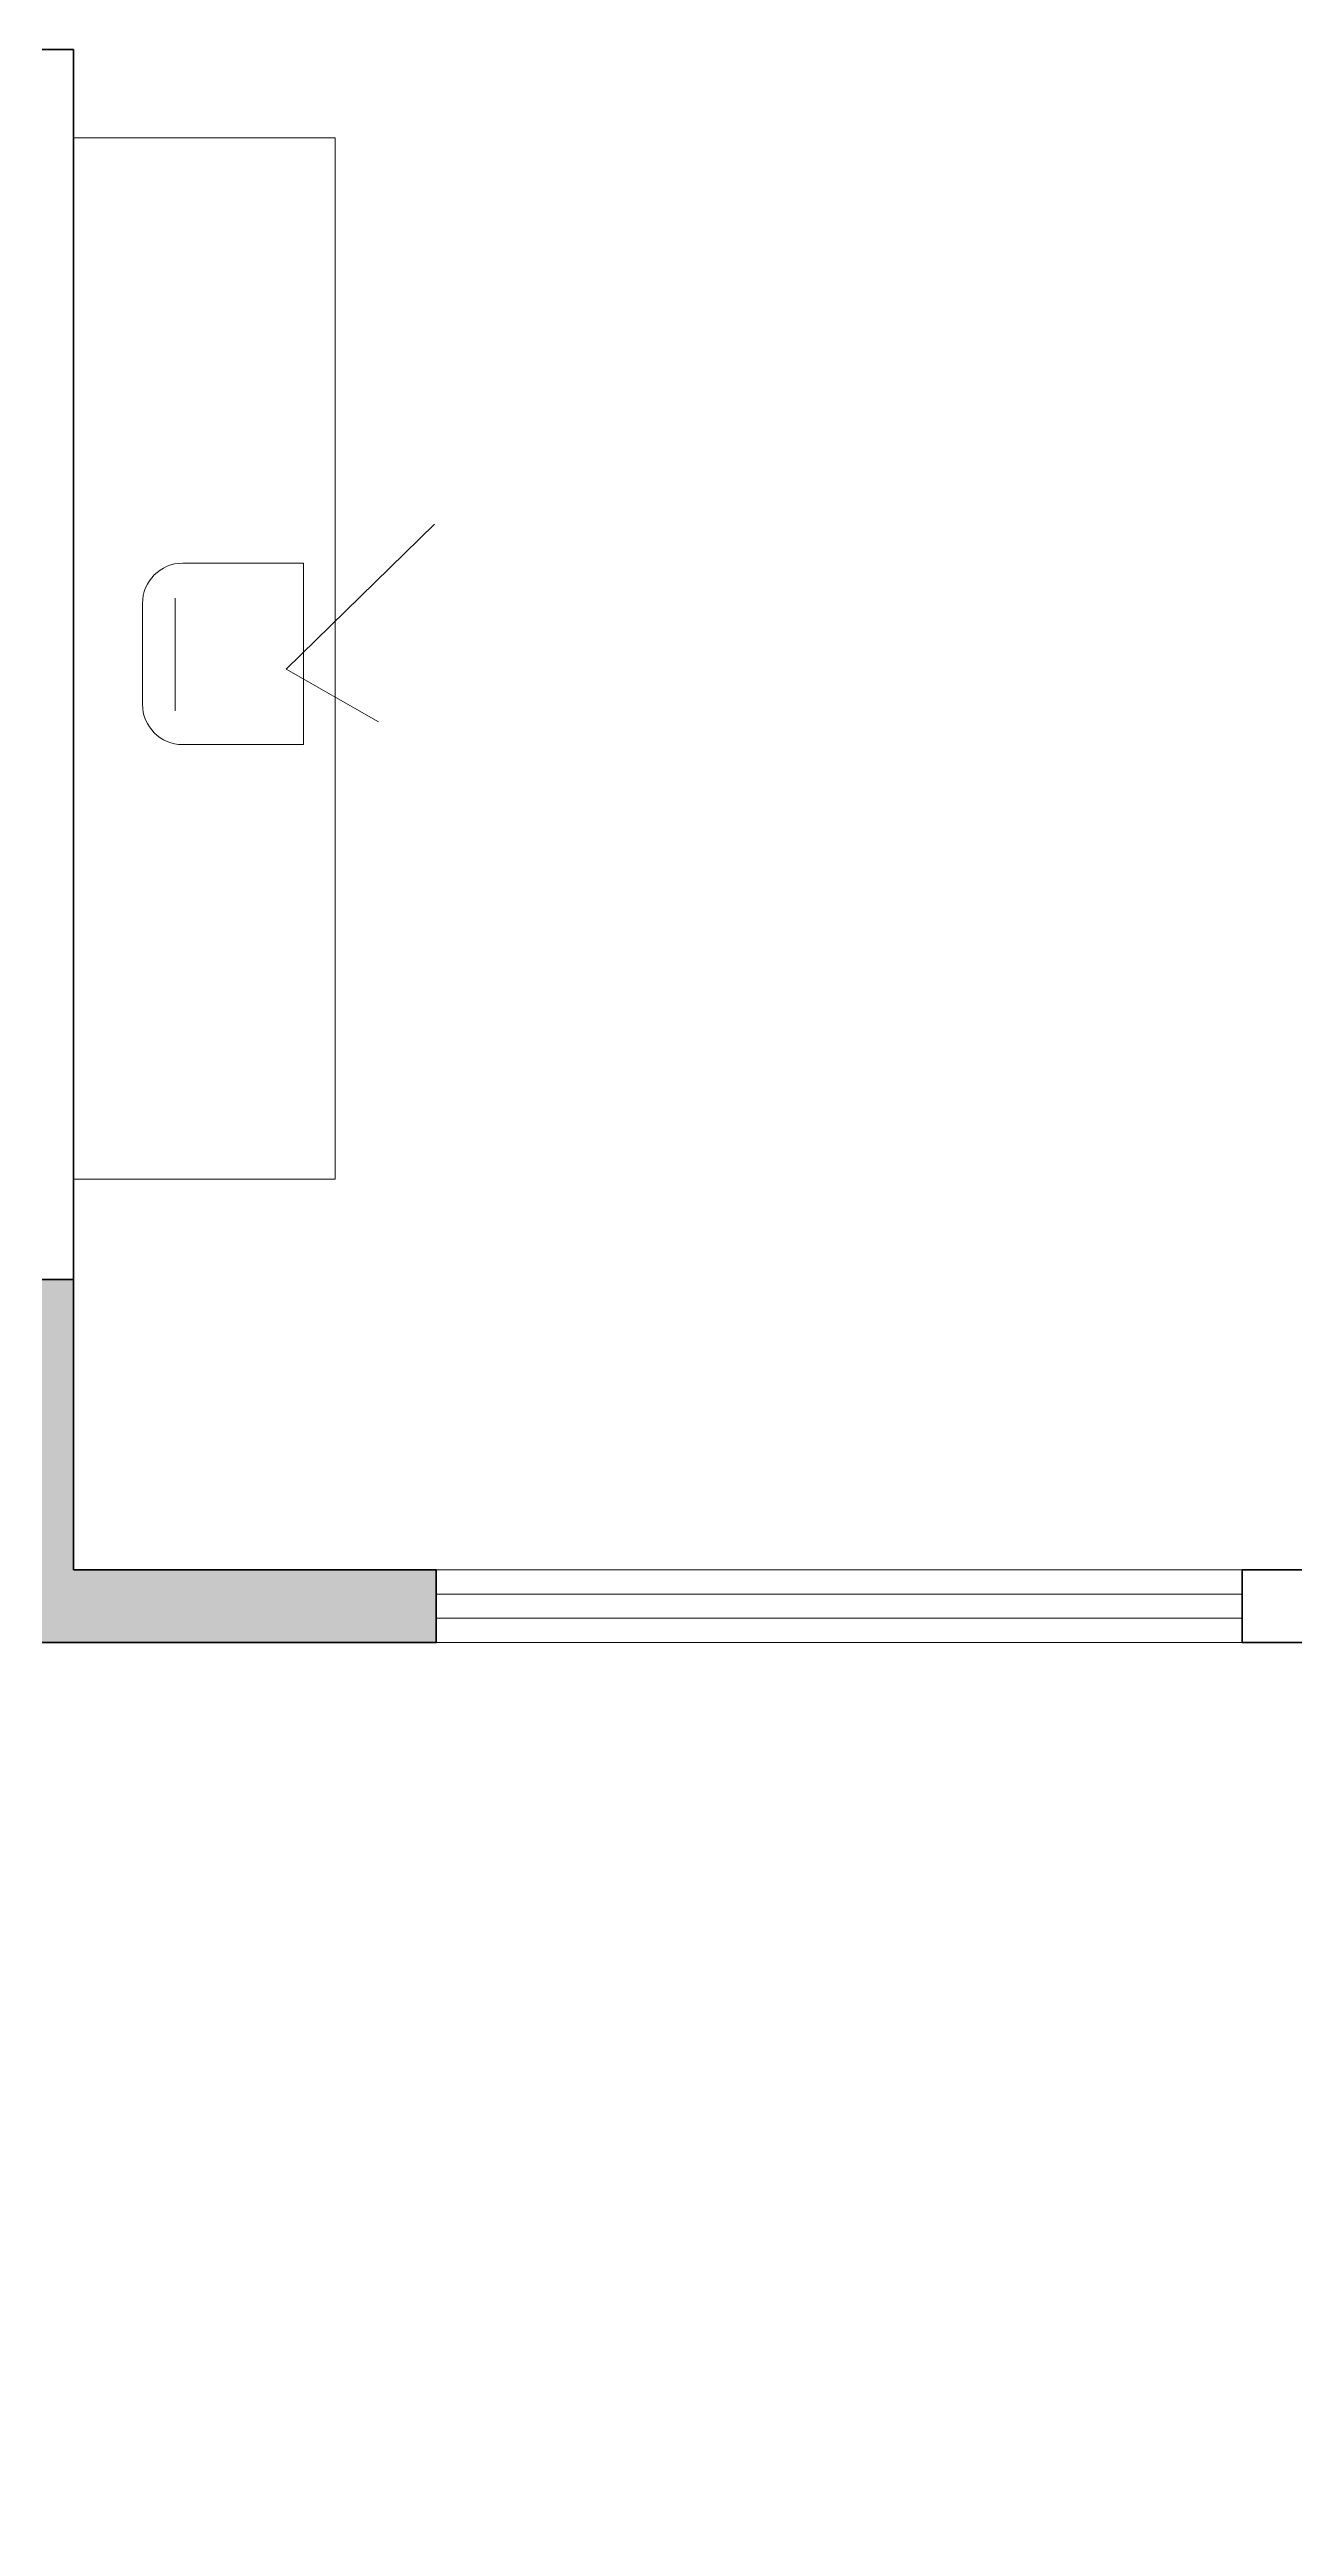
# Model space of a CAD drawing. Header units: millimetres. Extents: x 3491 to 3974, y 1583 to 1976.
# Drawn here: x 3943.34 to 3946.43, y 1961.17 to 1967.31 of the extents above; entities that cross this region are included whole.
import ezdxf

# ---------------------------------------------------------------- set-up
doc = ezdxf.new("R2010")
doc.units = ezdxf.units.MM
for name, color, linetype, lineweight in [('FURNITURE', 220, 'Continuous', 5), ('Muro1', 162, 'Continuous', 40), ('PUB_H', 13, 'Continuous', 5), ('Puertas', 52, 'Continuous', 5)]:
    doc.layers.add(name, color=color, linetype=linetype, lineweight=lineweight)
doc.styles.get("Standard").update_dxf_attribs({"font": 'arial.ttf'})

msp = doc.modelspace()

# ---------------------------------------------------------------- hatches: boundary and pattern name
at = {"layer": 'PUB_H'}
h = msp.add_hatch(color=256, dxfattribs=at)
h.paths.add_polyline_path([(3939.9637, 1961.7017), (3939.9632, 1961.7023), (3939.8559, 1961.8458), (3939.2871, 1961.4213), (3938.988, 1961.822), (3938.8564, 1961.9983), (3938.7114, 1961.89), (3939.2504, 1961.1692)])
h.paths.add_polyline_path([(3944.2964, 1963.3615), (3944.2964, 1963.5415), (3943.3964, 1963.5415), (3943.3964, 1964.2615), (3943.2764, 1964.2615), (3943.2764, 1963.3615)])

# ---------------------------------------------------------------- linework, layer by layer
at = {"layer": 'FURNITURE', "linetype": 'ByBlock'}
for p, q in [((3944.0453, 1967.0928), (3943.3964, 1967.0928)), ((3944.0453, 1964.5103), (3944.0453, 1967.0928)), ((3943.9244, 1965.7753), (3944.292, 1966.1346)), ((3943.6675, 1966.0379), (3943.9675, 1966.0379)), ((3943.9675, 1966.0379), (3943.9675, 1965.5879)), ((3943.5675, 1965.6879), (3943.5675, 1965.9379)), ((3943.6486, 1965.9512), (3943.6486, 1965.6719)), ((3943.9244, 1965.7753), (3944.1532, 1965.6447)), ((3943.9675, 1965.5879), (3943.6675, 1965.5879)), ((3944.0453, 1964.5103), (3943.3964, 1964.5103))]:
    msp.add_line(p, q, dxfattribs=at)
for centre, start, end in [((3943.6675, 1965.9379), 90, 180), ((3943.6675, 1965.6879), 180, 270)]:
    msp.add_arc(centre, 0.1, start, end, dxfattribs=at)
at = {"layer": 'Muro1'}
for points in [[(3943.3964, 1967.3115), (3941.4538, 1967.3115)], [(3943.3964, 1963.5415), (3943.3964, 1967.3115)], [(3943.2764, 1964.2615), (3943.3964, 1964.2615)], [(3943.3964, 1963.5415), (3944.2964, 1963.5415)], [(3944.2964, 1963.5415), (3944.2964, 1963.3615)], [(3946.2964, 1963.5415), (3949.1464, 1963.5415)], [(3946.2964, 1963.5415), (3946.2964, 1963.3615)], [(3943.2764, 1963.3615), (3944.2964, 1963.3615)], [(3946.2964, 1963.3615), (3949.4464, 1963.3615)]]:
    msp.add_lwpolyline(points, dxfattribs=at)
at = {"layer": 'Puertas', "linetype": 'ByBlock'}
for p, q in [((3946.2964, 1963.5415), (3944.2964, 1963.5415)), ((3944.2964, 1963.4815), (3946.2964, 1963.4815)), ((3944.2964, 1963.4215), (3946.2964, 1963.4215)), ((3946.2964, 1963.3615), (3944.2964, 1963.3615))]:
    msp.add_line(p, q, dxfattribs=at)

# ---------------------------------------------------------------- texts
at = {"layer": 'FURNITURE', "linetype": 'ByBlock', "text_generation_flag": 4, "width": 0.8}
msp.add_text('客厅', height=0.000056, rotation=180, dxfattribs=at).set_placement((3944.9951, 1965.5566))
at = {"layer": 'FURNITURE', "linetype": 'ByBlock', "text_generation_flag": 4, "width": 0.8, "flags": 9}
for tag, p, s in [('YSIZE', (3943.9675, 1965.8129), '724'), ('XSIZE', (3943.9675, 1965.8129), '546'), ('XSIZE', (3943.9675, 1965.8129), '546'), ('YSIZE', (3943.9675, 1965.8129), '724'), ('XSIZE', (3943.8175, 1965.5879), '546'), ('YSIZE', (3943.8175, 1965.5879), '724')]:
    msp.add_attdef(tag, p, s, height=0.000056, rotation=180, dxfattribs=at)

doc.saveas('drawing.dxf')
